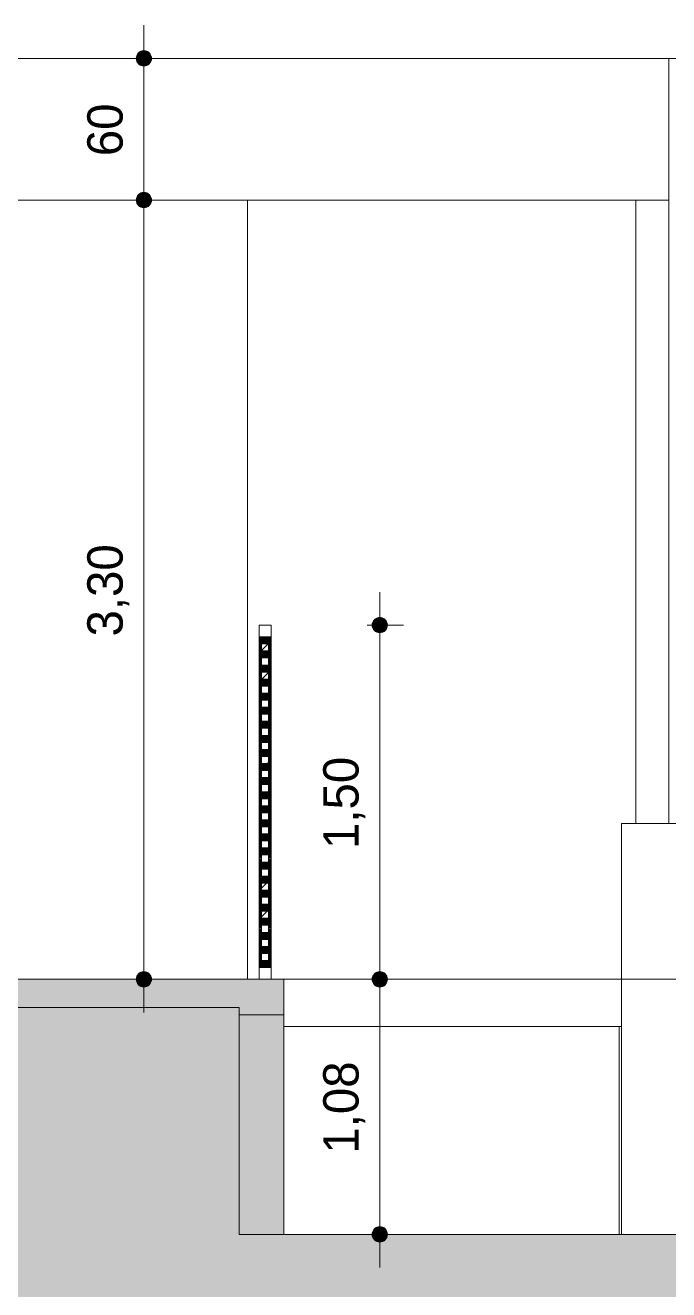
# Model space of a CAD drawing. Header units: metres. Extents: x -96 to 123, y 1 to 648.
# Drawn here: x -5.94 to -3.21, y 590.97 to 596.32 of the extents above; entities that cross this region are included whole.
import ezdxf

# ---------------------------------------------------------------- set-up
doc = ezdxf.new("R2010")
doc.units = ezdxf.units.M
doc.linetypes.add('_Tracejado longo', pattern=[0.014288, 0.009525, -0.004763])
doc.linetypes.add('IMPORT-LINHA_DE_FRONTEIRA', pattern=[0.065, 0.025, -0.00375, 0, -0.00375, 0, -0.00375, 0, -0.00375, 0.025, 0])
for name, color, linetype, lineweight in [('A-ANNO-DIMS', 7, 'Continuous', 5), ('A-ANNO-DIMS-100', 7, 'Continuous', 5), ('A-DETL', 7, 'Continuous', 5), ('A-DETL-GENF', 7, 'Continuous', 5), ('A-FLOR-LEVL', 7, 'Continuous', 5), ('A-FLOR-OTLN', 7, 'Continuous', 5), ('A-GLAZ-CWMG', 7, 'Continuous', 5), ('A-WALL', 7, 'Continuous', 5), ('A-WALL-PATT', 7, 'Continuous', 20), ('Dimensões', 7, 'Continuous', 5), ('DIVISA1', 7, 'Continuous', 5), ('MURO1', 7, 'Continuous', 5)]:
    doc.layers.add(name, color=color, linetype=linetype, lineweight=lineweight)
doc.layers.add('LUC-PLA-EP-001-IMP-R00 - Sobreposição RVT_dwg', color=7, linetype='Continuous', lineweight=5, true_color=0x767676)
doc.styles.add('Century Gothic', font='GOTHIC.TTF', dxfattribs={"height": 0.15})
doc.dimstyles.new('PAA_-_Cota_com_linha_-_metros', dxfattribs={"dimscale": 0.3048, "dimtxt": 0.156625, "dimasz": 0.853018, "dimexe": 0.328084, "dimexo": 0.328084, "dimgap": 0.131234, "dimtad": 1, "dimrnd": 0.01, "dimzin": 0, "dimdsep": 46, "dimtxsty": 'Century Gothic', "dimblk1": 'DOTSMALL', "dimblk2": 'DOTSMALL', "dimsah": 1, "dimcen": 0.09, "dimdle": 0.459318, "dimazin": 0, "dimtfac": 1, "dimtdec": 4, "dimtix": 1, "dimtmove": 0, "dimatfit": 3, "dimfxl": 1, "dimtvp": 1, "dimtolj": 1, "dimtzin": 0, "dimarcsym": 2})
doc.dimstyles.new('PAA_-_Cota_com_linha_-_metros_3', dxfattribs={"dimscale": 0.3048, "dimtxt": 0.156625, "dimasz": 0.853018, "dimexe": 0.328084, "dimexo": 0.328084, "dimgap": 0.131234, "dimtad": 1, "dimdec": 0, "dimlfac": 100, "dimdsep": 46, "dimtxsty": 'Century Gothic', "dimblk1": 'DOTSMALL', "dimblk2": 'DOTSMALL', "dimsah": 1, "dimcen": 0.09, "dimdle": 0.459318, "dimazin": 0, "dimtfac": 1, "dimtdec": 4, "dimtix": 1, "dimtmove": 0, "dimatfit": 3, "dimfxl": 1, "dimtvp": 1, "dimtolj": 1, "dimtzin": 0, "dimarcsym": 2})
pattern_1 = [(45, (-45.767, 618.222), (-0.2514472, 0.2514472), []), (45, (-45.767, 618.603), (-0.2514472, 0.2514472), [])]

# ---------------------------------------------------------------- blocks, each defined once
blk = doc.blocks.new('Montante retangular - 50 x 50mm-2738267-Section 1')
at = {"layer": 'A-GLAZ-CWMG', "lineweight": 9}
for p, q in [((-4.9007, 593.78), (-4.9507, 593.78)), ((-4.9507, 593.78), (-4.9507, 593.73)), ((-4.9007, 593.73), (-4.9007, 593.78)), ((-4.9507, 593.73), (-4.9007, 593.73))]:
    blk.add_line(p, q, dxfattribs=at)
blk = doc.blocks.new('Montante retangular - 50 x 50mm-2738268-Section 1')
at = {"layer": 'A-GLAZ-CWMG', "lineweight": 9}
for p, q in [((-4.9007, 592.33), (-4.9507, 592.33)), ((-4.9507, 592.33), (-4.9507, 592.28)), ((-4.9007, 592.28), (-4.9007, 592.33)), ((-4.9507, 592.28), (-4.9007, 592.28))]:
    blk.add_line(p, q, dxfattribs=at)
blk = doc.blocks.new('Montante retangular - 30 x 30mm-2738270-Section 1')
at = {"layer": 'A-GLAZ-CWMG', "lineweight": 9}
for p, q in [((-4.9107, 592.3896), (-4.9407, 592.3896)), ((-4.9407, 592.3896), (-4.9407, 592.3596)), ((-4.9407, 592.3596), (-4.9107, 592.3596)), ((-4.9107, 592.3596), (-4.9107, 592.3896))]:
    blk.add_line(p, q, dxfattribs=at)
blk = doc.blocks.new('Montante retangular - 30 x 30mm-V59-Section 1')
at = {"layer": 'A-GLAZ-CWMG', "lineweight": 9}
for p, q in [((-4.9107, 592.4492), (-4.9407, 592.4492)), ((-4.9407, 592.4492), (-4.9407, 592.4192)), ((-4.9407, 592.4192), (-4.9107, 592.4192)), ((-4.9107, 592.4192), (-4.9107, 592.4492))]:
    blk.add_line(p, q, dxfattribs=at)
blk = doc.blocks.new('Montante retangular - 30 x 30mm-V60-Section 1')
at = {"layer": 'A-GLAZ-CWMG', "lineweight": 9}
for p, q in [((-4.9107, 592.5087), (-4.9407, 592.5087)), ((-4.9407, 592.5087), (-4.9407, 592.4787)), ((-4.9407, 592.4787), (-4.9107, 592.4787)), ((-4.9107, 592.4787), (-4.9107, 592.5087))]:
    blk.add_line(p, q, dxfattribs=at)
blk = doc.blocks.new('Montante retangular - 30 x 30mm-V61-Section 1')
at = {"layer": 'A-GLAZ-CWMG', "true_color": 0x808080}
h = blk.add_hatch(dxfattribs=at)
h.set_pattern_fill('FP_2', color=8, style=0, pattern_type=2)
h.set_pattern_definition(pattern_1)
h.paths.add_polyline_path([(-4.9119, 592.5383), (-4.9107, 592.5383), (-4.9119, 592.5683), (-4.9407, 592.5683), (-4.9407, 592.5383)])
at = {"layer": 'A-GLAZ-CWMG', "lineweight": 9}
for p, q in [((-4.9107, 592.5683), (-4.9407, 592.5683)), ((-4.9407, 592.5683), (-4.9407, 592.5383)), ((-4.9407, 592.5383), (-4.9107, 592.5383)), ((-4.9107, 592.5383), (-4.9107, 592.5683))]:
    blk.add_line(p, q, dxfattribs=at)
blk = doc.blocks.new('Montante retangular - 30 x 30mm-V62-Section 1')
at = {"layer": 'A-GLAZ-CWMG', "lineweight": 9}
for p, q in [((-4.9107, 592.6279), (-4.9407, 592.6279)), ((-4.9407, 592.6279), (-4.9407, 592.5979)), ((-4.9107, 592.5979), (-4.9107, 592.6279)), ((-4.9407, 592.5979), (-4.9107, 592.5979))]:
    blk.add_line(p, q, dxfattribs=at)
blk = doc.blocks.new('Montante retangular - 30 x 30mm-V63-Section 1')
at = {"layer": 'A-GLAZ-CWMG', "true_color": 0x808080}
h = blk.add_hatch(dxfattribs=at)
h.set_pattern_fill('FP_2', color=8, style=0, pattern_type=2)
h.set_pattern_definition(pattern_1)
h.paths.add_polyline_path([(-4.9119, 592.6575), (-4.9107, 592.6575), (-4.9119, 592.6875), (-4.9407, 592.6875), (-4.9407, 592.6575)])
at = {"layer": 'A-GLAZ-CWMG', "lineweight": 9}
for p, q in [((-4.9107, 592.6875), (-4.9407, 592.6875)), ((-4.9407, 592.6875), (-4.9407, 592.6575)), ((-4.9107, 592.6575), (-4.9107, 592.6875)), ((-4.9407, 592.6575), (-4.9107, 592.6575))]:
    blk.add_line(p, q, dxfattribs=at)
blk = doc.blocks.new('Montante retangular - 30 x 30mm-V64-Section 1')
at = {"layer": 'A-GLAZ-CWMG', "lineweight": 9}
for p, q in [((-4.9107, 592.7471), (-4.9407, 592.7471)), ((-4.9407, 592.7471), (-4.9407, 592.7171)), ((-4.9107, 592.7171), (-4.9107, 592.7471)), ((-4.9407, 592.7171), (-4.9107, 592.7171))]:
    blk.add_line(p, q, dxfattribs=at)
blk = doc.blocks.new('Montante retangular - 30 x 30mm-V65-Section 1')
at = {"layer": 'A-GLAZ-CWMG', "lineweight": 9}
for p, q in [((-4.9107, 592.8067), (-4.9407, 592.8067)), ((-4.9407, 592.8067), (-4.9407, 592.7767)), ((-4.9107, 592.7767), (-4.9107, 592.8067)), ((-4.9407, 592.7767), (-4.9107, 592.7767))]:
    blk.add_line(p, q, dxfattribs=at)
blk = doc.blocks.new('Montante retangular - 30 x 30mm-V66-Section 1')
at = {"layer": 'A-GLAZ-CWMG', "lineweight": 9}
for p, q in [((-4.9107, 592.8662), (-4.9407, 592.8662)), ((-4.9407, 592.8662), (-4.9407, 592.8362)), ((-4.9107, 592.8362), (-4.9107, 592.8662)), ((-4.9407, 592.8362), (-4.9107, 592.8362))]:
    blk.add_line(p, q, dxfattribs=at)
blk = doc.blocks.new('Montante retangular - 30 x 30mm-V67-Section 1')
at = {"layer": 'A-GLAZ-CWMG', "lineweight": 9}
for p, q in [((-4.9107, 592.9258), (-4.9407, 592.9258)), ((-4.9407, 592.9258), (-4.9407, 592.8958)), ((-4.9407, 592.8958), (-4.9107, 592.8958)), ((-4.9107, 592.8958), (-4.9107, 592.9258))]:
    blk.add_line(p, q, dxfattribs=at)
blk = doc.blocks.new('Montante retangular - 30 x 30mm-V68-Section 1')
at = {"layer": 'A-GLAZ-CWMG', "lineweight": 9}
for p, q in [((-4.9107, 592.9854), (-4.9407, 592.9854)), ((-4.9407, 592.9854), (-4.9407, 592.9554)), ((-4.9407, 592.9554), (-4.9107, 592.9554)), ((-4.9107, 592.9554), (-4.9107, 592.9854))]:
    blk.add_line(p, q, dxfattribs=at)
blk = doc.blocks.new('Montante retangular - 30 x 30mm-V69-Section 1')
at = {"layer": 'A-GLAZ-CWMG', "lineweight": 9}
for p, q in [((-4.9107, 593.045), (-4.9407, 593.045)), ((-4.9407, 593.045), (-4.9407, 593.015)), ((-4.9407, 593.015), (-4.9107, 593.015)), ((-4.9107, 593.015), (-4.9107, 593.045))]:
    blk.add_line(p, q, dxfattribs=at)
blk = doc.blocks.new('Montante retangular - 30 x 30mm-V70-Section 1')
at = {"layer": 'A-GLAZ-CWMG', "true_color": 0x808080}
h = blk.add_hatch(dxfattribs=at)
h.set_pattern_fill('FP_2', color=8, style=0, pattern_type=2)
h.set_pattern_definition(pattern_1)
h.paths.add_polyline_path([(-4.9119, 593.0746), (-4.9107, 593.0746), (-4.9119, 593.1046), (-4.9407, 593.1046), (-4.9407, 593.0746)])
at = {"layer": 'A-GLAZ-CWMG', "lineweight": 9}
for p, q in [((-4.9107, 593.1046), (-4.9407, 593.1046)), ((-4.9407, 593.1046), (-4.9407, 593.0746)), ((-4.9407, 593.0746), (-4.9107, 593.0746)), ((-4.9107, 593.0746), (-4.9107, 593.1046))]:
    blk.add_line(p, q, dxfattribs=at)
blk = doc.blocks.new('Montante retangular - 30 x 30mm-V71-Section 1')
at = {"layer": 'A-GLAZ-CWMG', "lineweight": 9}
for p, q in [((-4.9107, 593.1642), (-4.9407, 593.1642)), ((-4.9407, 593.1642), (-4.9407, 593.1342)), ((-4.9107, 593.1342), (-4.9107, 593.1642)), ((-4.9407, 593.1342), (-4.9107, 593.1342))]:
    blk.add_line(p, q, dxfattribs=at)
blk = doc.blocks.new('Montante retangular - 30 x 30mm-V72-Section 1')
at = {"layer": 'A-GLAZ-CWMG', "true_color": 0x808080}
h = blk.add_hatch(dxfattribs=at)
h.set_pattern_fill('FP_2', color=8, style=0, pattern_type=2)
h.set_pattern_definition(pattern_1)
h.paths.add_polyline_path([(-4.9119, 593.1937), (-4.9107, 593.1937), (-4.9119, 593.2237), (-4.9407, 593.2237), (-4.9407, 593.1937)])
at = {"layer": 'A-GLAZ-CWMG', "lineweight": 9}
for p, q in [((-4.9107, 593.2237), (-4.9407, 593.2237)), ((-4.9407, 593.2237), (-4.9407, 593.1937)), ((-4.9107, 593.1937), (-4.9107, 593.2237)), ((-4.9407, 593.1937), (-4.9107, 593.1937))]:
    blk.add_line(p, q, dxfattribs=at)
blk = doc.blocks.new('Montante retangular - 30 x 30mm-V73-Section 1')
at = {"layer": 'A-GLAZ-CWMG', "lineweight": 9}
for p, q in [((-4.9107, 593.2833), (-4.9407, 593.2833)), ((-4.9407, 593.2833), (-4.9407, 593.2533)), ((-4.9107, 593.2533), (-4.9107, 593.2833)), ((-4.9407, 593.2533), (-4.9107, 593.2533))]:
    blk.add_line(p, q, dxfattribs=at)
blk = doc.blocks.new('Montante retangular - 30 x 30mm-V74-Section 1')
at = {"layer": 'A-GLAZ-CWMG', "lineweight": 9}
for p, q in [((-4.9107, 593.3429), (-4.9407, 593.3429)), ((-4.9407, 593.3429), (-4.9407, 593.3129)), ((-4.9107, 593.3129), (-4.9107, 593.3429)), ((-4.9407, 593.3129), (-4.9107, 593.3129))]:
    blk.add_line(p, q, dxfattribs=at)
blk = doc.blocks.new('Montante retangular - 30 x 30mm-V75-Section 1')
at = {"layer": 'A-GLAZ-CWMG', "lineweight": 9}
for p, q in [((-4.9107, 593.4025), (-4.9407, 593.4025)), ((-4.9407, 593.4025), (-4.9407, 593.3725)), ((-4.9107, 593.3725), (-4.9107, 593.4025)), ((-4.9407, 593.3725), (-4.9107, 593.3725))]:
    blk.add_line(p, q, dxfattribs=at)
blk = doc.blocks.new('Montante retangular - 30 x 30mm-V76-Section 1')
at = {"layer": 'A-GLAZ-CWMG', "lineweight": 9}
for p, q in [((-4.9107, 593.4621), (-4.9407, 593.4621)), ((-4.9407, 593.4621), (-4.9407, 593.4321)), ((-4.9407, 593.4321), (-4.9107, 593.4321)), ((-4.9107, 593.4321), (-4.9107, 593.4621))]:
    blk.add_line(p, q, dxfattribs=at)
blk = doc.blocks.new('Montante retangular - 30 x 30mm-V77-Section 1')
at = {"layer": 'A-GLAZ-CWMG', "lineweight": 9}
for p, q in [((-4.9107, 593.5217), (-4.9407, 593.5217)), ((-4.9407, 593.5217), (-4.9407, 593.4917)), ((-4.9407, 593.4917), (-4.9107, 593.4917)), ((-4.9107, 593.4917), (-4.9107, 593.5217))]:
    blk.add_line(p, q, dxfattribs=at)
blk = doc.blocks.new('Montante retangular - 30 x 30mm-V78-Section 1')
at = {"layer": 'A-GLAZ-CWMG', "true_color": 0x808080}
h = blk.add_hatch(dxfattribs=at)
h.set_pattern_fill('FP_2', color=8, style=0, pattern_type=2)
h.set_pattern_definition(pattern_1)
h.paths.add_polyline_path([(-4.9119, 593.5512), (-4.9107, 593.5512), (-4.9119, 593.5812), (-4.9407, 593.5812), (-4.9407, 593.5512)])
at = {"layer": 'A-GLAZ-CWMG', "lineweight": 9}
for p, q in [((-4.9107, 593.5812), (-4.9407, 593.5812)), ((-4.9407, 593.5812), (-4.9407, 593.5512)), ((-4.9407, 593.5512), (-4.9107, 593.5512)), ((-4.9107, 593.5512), (-4.9107, 593.5812))]:
    blk.add_line(p, q, dxfattribs=at)
blk = doc.blocks.new('Montante retangular - 30 x 30mm-V79-Section 1')
at = {"layer": 'A-GLAZ-CWMG', "lineweight": 9}
for p, q in [((-4.9107, 593.6408), (-4.9407, 593.6408)), ((-4.9407, 593.6408), (-4.9407, 593.6108)), ((-4.9407, 593.6108), (-4.9107, 593.6108)), ((-4.9107, 593.6108), (-4.9107, 593.6408))]:
    blk.add_line(p, q, dxfattribs=at)
blk = doc.blocks.new('Montante retangular - 30 x 30mm-V80-Section 1')
at = {"layer": 'A-GLAZ-CWMG', "true_color": 0x808080}
h = blk.add_hatch(dxfattribs=at)
h.set_pattern_fill('FP_2', color=8, style=0, pattern_type=2)
h.set_pattern_definition(pattern_1)
h.paths.add_polyline_path([(-4.9119, 593.6704), (-4.9107, 593.6704), (-4.9119, 593.7004), (-4.9407, 593.7004), (-4.9407, 593.6704)])
at = {"layer": 'A-GLAZ-CWMG', "lineweight": 9}
for p, q in [((-4.9107, 593.7004), (-4.9407, 593.7004)), ((-4.9407, 593.7004), (-4.9407, 593.6704)), ((-4.9107, 593.6704), (-4.9107, 593.7004)), ((-4.9407, 593.6704), (-4.9107, 593.6704))]:
    blk.add_line(p, q, dxfattribs=at)
blk = doc.blocks.new('Montante retangular - 50 x 50mm-2201289-Section 1')
at = {"layer": 'A-GLAZ-CWMG', "true_color": 0xe5e5e5}
blk.add_hatch(color=254, dxfattribs=at).paths.add_polyline_path([(-4.9007, 592.33), (-4.9007, 592.3745), (-4.9107, 592.3745), (-4.9119, 592.3596), (-4.9407, 592.3596), (-4.9407, 592.3745), (-4.9507, 592.3745), (-4.9507, 592.33), (-4.9107, 592.33)])
at = {"layer": 'A-GLAZ-CWMG'}
for p, q in [((-4.9507, 592.3745), (-4.9507, 592.33)), ((-4.9007, 592.3745), (-4.9007, 592.33))]:
    blk.add_line(p, q, dxfattribs=at)
blk = doc.blocks.new('Montante retangular - 50 x 50mm-V81-Section 1')
at = {"layer": 'A-GLAZ-CWMG', "true_color": 0xe5e5e5}
blk.add_hatch(color=254, dxfattribs=at).paths.add_polyline_path([(-4.9407, 592.3746), (-4.9407, 592.3896), (-4.9107, 592.3896), (-4.9107, 592.3746), (-4.9007, 592.3746), (-4.9007, 592.4341), (-4.9107, 592.4341), (-4.9119, 592.4192), (-4.9407, 592.4192), (-4.9407, 592.4341), (-4.9507, 592.4341), (-4.9507, 592.3746)])
at = {"layer": 'A-GLAZ-CWMG'}
for p, q in [((-4.9507, 592.4341), (-4.9507, 592.3746)), ((-4.9007, 592.4341), (-4.9007, 592.3746))]:
    blk.add_line(p, q, dxfattribs=at)
blk = doc.blocks.new('Montante retangular - 50 x 50mm-V82-Section 1')
at = {"layer": 'A-GLAZ-CWMG', "true_color": 0xe5e5e5}
blk.add_hatch(color=254, dxfattribs=at).paths.add_polyline_path([(-4.9407, 593.6854), (-4.9407, 593.7004), (-4.9107, 593.7004), (-4.9107, 593.6854), (-4.9007, 593.6854), (-4.9007, 593.73), (-4.9507, 593.73), (-4.9507, 593.6854)])
at = {"layer": 'A-GLAZ-CWMG'}
for p, q in [((-4.9507, 593.73), (-4.9507, 593.6854)), ((-4.9007, 593.73), (-4.9007, 593.6854))]:
    blk.add_line(p, q, dxfattribs=at)
blk = doc.blocks.new('LUC-ARQ-001-MOD-EMB_rvt-1-Section 1')
at = {"layer": 'A-FLOR-OTLN', "true_color": 0x808080}
h = blk.add_hatch(color=8, dxfattribs=at)
h.paths.add_polyline_path([(-17.8335, 592.13), (-17.6163, 592.13), (-17.6163, 592.28), (-20.6463, 592.28), (-20.6463, 592.13), (-18.0235, 592.13)])
h.paths.add_polyline_path([(-35.3863, 592.13), (-31.4963, 592.13), (-31.4963, 592.28), (-35.3863, 592.28), (-35.3863, 592.2044)])
h.paths.add_polyline_path([(-4.8457, 592.13), (-4.8457, 592.28), (-13.2463, 592.28), (-13.2463, 592.13), (-12.3641, 592.13), (-12.3641, 592.16), (-5.0357, 592.16), (-5.0357, 592.13), (-4.9119, 592.13)])
h.paths.add_polyline_path([(-15.7432, 592.13), (-13.4363, 592.13), (-13.4363, 592.28), (-17.4254, 592.28), (-17.4254, 592.13), (-16.1233, 592.13)])
h.paths.add_polyline_path([(-80.3413, 592.13), (-77.2913, 592.13), (-77.2913, 592.28), (-80.3413, 592.28), (-80.3413, 592.27)])
h.paths.add_polyline_path([(-20.8363, 592.13), (-20.8363, 592.28), (-23.8663, 592.28), (-23.8663, 592.13), (-21.4439, 592.13)])
h.paths.add_polyline_path([(-77.1013, 592.13), (-74.0163, 592.13), (-74.0163, 592.28), (-77.1013, 592.28), (-77.1013, 592.2052)])
h.paths.add_polyline_path([(-56.4975, 592.13), (-56.1013, 592.13), (-56.1013, 592.28), (-56.4975, 592.28)])
h.paths.add_polyline_path([(-55.9113, 592.13), (-53.2213, 592.13), (-53.2213, 592.28), (-55.9113, 592.28), (-55.9113, 592.2779)])
h.paths.add_polyline_path([(-53.0313, 592.13), (-50.1963, 592.13), (-50.1963, 592.28), (-53.0313, 592.28), (-53.0313, 592.2676)])
h.paths.add_polyline_path([(-24.1645, 592.13), (-24.1645, 592.28), (-27.5713, 592.28), (-27.5713, 592.13)])
h.paths.add_polyline_path([(-49.8963, 592.13), (-46.0063, 592.13), (-46.0063, 592.28), (-49.8963, 592.28), (-49.8963, 592.2564)])
h.paths.add_polyline_path([(-40.9563, 592.13), (-40.9563, 592.28), (-45.7063, 592.28), (-45.7063, 592.13)])
h.paths.add_polyline_path([(-35.6863, 592.13), (-35.6863, 592.28), (-40.4363, 592.28), (-40.4363, 592.13)])
h.paths.add_polyline_path([(-40.7063, 592.13), (-40.6863, 592.13), (-40.6863, 592.28), (-40.7063, 592.28), (-40.7063, 592.2234)])
h.paths.add_polyline_path([(-27.7613, 592.13), (-27.7613, 592.28), (-31.1963, 592.28), (-31.1963, 592.13)])
at = {"layer": 'A-WALL-PATT', "lineweight": 5, "true_color": 0xffb76f}
blk.add_hatch(color=31, dxfattribs=at).paths.add_polyline_path([(-4.8457, 591.2), (-4.8457, 592.13), (-5.0357, 592.13), (-5.0357, 591.2)])
at = {"layer": 'A-FLOR-OTLN', "lineweight": 20}
for p, q in [((-4.8457, 592.28), (-13.2463, 592.28)), ((-4.8457, 592.13), (-4.8457, 592.28))]:
    blk.add_line(p, q, dxfattribs=at)
at = {"layer": 'A-WALL'}
for p, q in [((-3.2149, 596.18), (-7.8948, 596.18)), ((-3.2149, 595.58), (-3.2149, 596.18)), ((-7.8948, 595.58), (-3.2149, 595.58)), ((-3.3549, 595.58), (-5.0007, 595.58)), ((-5.0007, 595.58), (-5.0007, 592.28)), ((-3.3549, 592.94), (-3.3549, 595.58)), ((-3.2149, 592.94), (-3.2149, 595.58)), ((-0.4449, 592.94), (-3.4149, 592.94)), ((-3.4149, 592.94), (-3.4149, 591.2)), ((-4.8457, 592.28), (-3.4149, 592.28)), ((-4.8457, 592.08), (-3.4149, 592.08)), ((-3.4247, 591.2), (-3.4247, 592.08))]:
    blk.add_line(p, q, dxfattribs=at)
at = {"layer": 'A-WALL', "lineweight": 20}
for p, q in [((-4.8457, 592.13), (-5.0357, 592.13)), ((-4.8457, 591.2), (-4.8457, 592.13))]:
    blk.add_line(p, q, dxfattribs=at)
at = {"layer": 'A-GLAZ-CWMG', "color": 253, "lineweight": 5, "true_color": 0x999999}
for name, p in [('Montante retangular - 50 x 50mm-2738267-Section 1', (0, 0)), ('Montante retangular - 50 x 50mm-V82-Section 1', (0, 0)), ('Montante retangular - 30 x 30mm-V80-Section 1', (0, 0)), ('Montante retangular - 50 x 50mm-V81-Section 1', (0, 1.2512)), ('Montante retangular - 50 x 50mm-V81-Section 1', (0, 1.1917)), ('Montante retangular - 30 x 30mm-V79-Section 1', (0, 0)), ('Montante retangular - 50 x 50mm-V81-Section 1', (0, 1.1321)), ('Montante retangular - 30 x 30mm-V78-Section 1', (0, 0)), ('Montante retangular - 50 x 50mm-V81-Section 1', (0, 1.0725)), ('Montante retangular - 30 x 30mm-V77-Section 1', (0, 0)), ('Montante retangular - 50 x 50mm-V81-Section 1', (0, 1.0129)), ('Montante retangular - 30 x 30mm-V76-Section 1', (0, 0)), ('Montante retangular - 50 x 50mm-V81-Section 1', (0, 0.9533)), ('Montante retangular - 30 x 30mm-V75-Section 1', (0, 0)), ('Montante retangular - 50 x 50mm-V81-Section 1', (0, 0.8938)), ('Montante retangular - 30 x 30mm-V74-Section 1', (0, 0)), ('Montante retangular - 50 x 50mm-V81-Section 1', (0, 0.8342)), ('Montante retangular - 30 x 30mm-V73-Section 1', (0, 0)), ('Montante retangular - 30 x 30mm-V72-Section 1', (0, 0)), ('Montante retangular - 50 x 50mm-V81-Section 1', (0, 0.7746)), ('Montante retangular - 30 x 30mm-V71-Section 1', (0, 0)), ('Montante retangular - 50 x 50mm-V81-Section 1', (0, 0.715)), ('Montante retangular - 50 x 50mm-V81-Section 1', (0, 0.6554)), ('Montante retangular - 30 x 30mm-V70-Section 1', (0, 0)), ('Montante retangular - 50 x 50mm-V81-Section 1', (0, 0.5958)), ('Montante retangular - 30 x 30mm-V69-Section 1', (0, 0)), ('Montante retangular - 50 x 50mm-V81-Section 1', (0, 0.5363)), ('Montante retangular - 30 x 30mm-V68-Section 1', (0, 0)), ('Montante retangular - 50 x 50mm-V81-Section 1', (0, 0.4767)), ('Montante retangular - 30 x 30mm-V67-Section 1', (0, 0)), ('Montante retangular - 50 x 50mm-V81-Section 1', (0, 0.4171)), ('Montante retangular - 30 x 30mm-V66-Section 1', (0, 0)), ('Montante retangular - 50 x 50mm-V81-Section 1', (0, 0.3575)), ('Montante retangular - 30 x 30mm-V65-Section 1', (0, 0)), ('Montante retangular - 30 x 30mm-V64-Section 1', (0, 0)), ('Montante retangular - 50 x 50mm-V81-Section 1', (0, 0.2979)), ('Montante retangular - 30 x 30mm-V63-Section 1', (0, 0)), ('Montante retangular - 50 x 50mm-V81-Section 1', (0, 0.2383)), ('Montante retangular - 30 x 30mm-V62-Section 1', (0, 0)), ('Montante retangular - 50 x 50mm-V81-Section 1', (0, 0.1787)), ('Montante retangular - 50 x 50mm-V81-Section 1', (0, 0.1192)), ('Montante retangular - 30 x 30mm-V61-Section 1', (0, 0)), ('Montante retangular - 50 x 50mm-V81-Section 1', (0, 0.0596)), ('Montante retangular - 30 x 30mm-V60-Section 1', (0, 0)), ('Montante retangular - 50 x 50mm-V81-Section 1', (0, 0)), ('Montante retangular - 30 x 30mm-V59-Section 1', (0, 0)), ('Montante retangular - 50 x 50mm-2201289-Section 1', (0, 0)), ('Montante retangular - 30 x 30mm-2738270-Section 1', (0, 0)), ('Montante retangular - 50 x 50mm-2738268-Section 1', (0, 0))]:
    blk.add_blockref(name, p, dxfattribs=at)
blk = doc.blocks.new('LUC-PLA-EP-001-IMP-R00 - Sobreposição RVT_dwg-3147753-Section 1')
at = {"layer": 'Dimensões'}
blk.add_line((-0.2971, 592.28), (-13.2463, 592.28), dxfattribs=at)
at = {"layer": 'DIVISA1', "linetype": 'IMPORT-LINHA_DE_FRONTEIRA'}
blk.add_line((-0.0313, 592.28), (-13.2463, 592.28), dxfattribs=at)
at = {"layer": 'MURO1'}
blk.add_line((-13.2463, 592.28), (-0.0495, 592.28), dxfattribs=at)
blk = doc.blocks.new('LUC-PLA-EP-001-IMP-R00 - Sobreposição RVT_dwg-V112-Section 1')
at = {"layer": 'Dimensões'}
blk.add_line((-0.2971, 596.18), (-19.7974, 596.18), dxfattribs=at)
at = {"layer": 'DIVISA1', "linetype": 'IMPORT-LINHA_DE_FRONTEIRA'}
blk.add_line((-0.0313, 596.18), (-90.0313, 596.18), dxfattribs=at)
at = {"layer": 'MURO1', "flags": 128}
blk.add_lwpolyline([(-89.8113, 596.18), (-89.3397, 596.18), (-89.9503, 596.18), (-42.0296, 596.18), (-42.0069, 596.18), (-0.0495, 596.18)], dxfattribs=at)
blk = doc.blocks.new('DIMBLOCK16-Section 1')
at = {"layer": 'A-ANNO-DIMS-100', "true_color": 0x800000}
h = blk.add_hatch(color=16, dxfattribs=at)
edge = h.paths.add_edge_path()
edge.add_arc((-4.4397, 593.78), 0.0325, 0, 360)
h = blk.add_hatch(color=16, dxfattribs=at)
edge = h.paths.add_edge_path()
edge.add_arc((-4.4397, 592.28), 0.0325, 0, 360)
at = {"layer": 'A-ANNO-DIMS-100', "color": 16, "true_color": 0x800000}
for p, q in [((-4.4397, 593.92), (-4.4397, 592.14)), ((-4.4397, 593.78), (-4.4938, 593.78)), ((-4.4397, 593.78), (-4.3397, 593.78)), ((-4.4397, 592.28), (-4.4938, 592.28)), ((-4.4397, 592.28), (-4.3397, 592.28))]:
    blk.add_line(p, q, dxfattribs=at)
for centre in [(-4.4397, 593.78), (-4.4397, 592.28)]:
    blk.add_circle(centre, 0.0325, dxfattribs=at)
at = {"layer": 'A-ANNO-DIMS-100', "color": 0, "insert": (-4.6795, 592.8319), "char_height": 0.15, "width": 0.475501, "attachment_point": 1, "rotation": 90, "line_spacing_factor": 0.984502, "style": 'Century Gothic'}
blk.add_mtext('1,50', dxfattribs=at)
blk = doc.blocks.new('_DotSmall')
at = {"color": 0, "linetype": 'ByBlock', "const_width": 0.5}
blk.add_lwpolyline([(-0.0625, 0, 1), (0.0625, 0, 1)], format="xyb", close=True, dxfattribs=at)
blk = doc.blocks.new('DIMBLOCK17-Section 1')
at = {"layer": 'A-ANNO-DIMS-100', "true_color": 0x800000}
h = blk.add_hatch(color=16, dxfattribs=at)
edge = h.paths.add_edge_path()
edge.add_arc((-4.4397, 592.28), 0.0325, 0, 360)
h = blk.add_hatch(color=16, dxfattribs=at)
edge = h.paths.add_edge_path()
edge.add_arc((-4.4397, 591.2), 0.0325, 0, 360)
at = {"layer": 'A-ANNO-DIMS-100', "color": 16, "true_color": 0x800000}
for p, q in [((-4.4397, 592.42), (-4.4397, 591.06)), ((-4.4397, 592.28), (-4.4938, 592.28)), ((-4.4397, 592.28), (-4.3397, 592.28)), ((-4.4397, 591.2), (-4.4938, 591.2)), ((-4.4397, 591.2), (-4.3397, 591.2))]:
    blk.add_line(p, q, dxfattribs=at)
for centre in [(-4.4397, 592.28), (-4.4397, 591.2)]:
    blk.add_circle(centre, 0.0325, dxfattribs=at)
at = {"layer": 'A-ANNO-DIMS-100', "color": 0, "insert": (-4.6795, 591.5419), "char_height": 0.15, "width": 0.475501, "attachment_point": 1, "rotation": 90, "line_spacing_factor": 0.984502, "style": 'Century Gothic'}
blk.add_mtext('1,08', dxfattribs=at)
blk = doc.blocks.new('DIMBLOCK21-Section 1')
at = {"layer": 'A-ANNO-DIMS-100', "true_color": 0x800000}
h = blk.add_hatch(color=16, dxfattribs=at)
edge = h.paths.add_edge_path()
edge.add_arc((-5.4397, 596.18), 0.0325, 0, 360)
h = blk.add_hatch(color=16, dxfattribs=at)
edge = h.paths.add_edge_path()
edge.add_arc((-5.4397, 595.58), 0.0325, 0, 360)
at = {"layer": 'A-ANNO-DIMS-100', "color": 16, "true_color": 0x800000}
for p, q in [((-5.4397, 596.32), (-5.4397, 595.58)), ((-5.4397, 596.18), (-5.4938, 596.18)), ((-5.4397, 596.18), (-5.3397, 596.18)), ((-5.4397, 595.58), (-5.4938, 595.58)), ((-5.4397, 595.58), (-5.3397, 595.58))]:
    blk.add_line(p, q, dxfattribs=at)
for centre in [(-5.4397, 596.18), (-5.4397, 595.58)]:
    blk.add_circle(centre, 0.0325, dxfattribs=at)
at = {"layer": 'A-ANNO-DIMS-100', "color": 0, "insert": (-5.6795, 595.7657), "char_height": 0.15, "width": 0.2744, "attachment_point": 1, "rotation": 90, "line_spacing_factor": 0.984502, "style": 'Century Gothic'}
blk.add_mtext('60', dxfattribs=at)
blk = doc.blocks.new('DIMBLOCK22-Section 1')
at = {"layer": 'A-ANNO-DIMS-100', "true_color": 0x800000}
h = blk.add_hatch(color=16, dxfattribs=at)
edge = h.paths.add_edge_path()
edge.add_arc((-5.4397, 595.58), 0.0325, 0, 360)
h = blk.add_hatch(color=16, dxfattribs=at)
edge = h.paths.add_edge_path()
edge.add_arc((-5.4397, 592.28), 0.0325, 0, 360)
at = {"layer": 'A-ANNO-DIMS-100', "color": 16, "true_color": 0x800000}
for p, q in [((-5.4397, 595.58), (-5.4938, 595.58)), ((-5.4397, 595.58), (-5.4397, 592.14)), ((-5.4397, 595.58), (-5.3397, 595.58)), ((-5.4397, 592.28), (-5.4938, 592.28)), ((-5.4397, 592.28), (-5.3397, 592.28))]:
    blk.add_line(p, q, dxfattribs=at)
for centre in [(-5.4397, 595.58), (-5.4397, 592.28)]:
    blk.add_circle(centre, 0.0325, dxfattribs=at)
at = {"layer": 'A-ANNO-DIMS-100', "color": 0, "insert": (-5.6795, 593.7319), "char_height": 0.15, "width": 0.475501, "attachment_point": 1, "rotation": 90, "line_spacing_factor": 0.984502, "style": 'Century Gothic'}
blk.add_mtext('3,30', dxfattribs=at)

msp = doc.modelspace()

# ---------------------------------------------------------------- hatches: boundary and pattern name
at = {"layer": 'A-DETL-GENF', "true_color": 0x804040}
h = msp.add_hatch(dxfattribs=at)
h.set_pattern_fill('FP_7', color=17, style=0, pattern_type=2)
h.set_pattern_definition([(0, (-45.767, 618.222), (0.635, 0.635), [0.635, -0.635]), (0, (-45.767, 618.46), (0.635, 0.635), [0.635, -0.635]), (0, (-45.767, 618.699), (0.635, 0.635), [0.635, -0.635]), (90, (-45.688, 618.778), (-0.635, 0.635), [0.635, -0.635]), (90, (-45.45, 618.778), (-0.635, 0.635), [0.635, -0.635]), (90, (-45.212, 618.778), (-0.635, 0.635), [0.635, -0.635])])
h.paths.add_polyline_path([(1.8687, 586.88), (1.8687, 591.2), (-5.0357, 591.2), (-5.0357, 592.16), (-12.3641, 592.16), (-12.3641, 589), (-68.1351, 589), (-68.1351, 588.6743), (-73.7303, 589), (-90.0313, 589), (-90.0313, 592.28), (-91.1313, 592.28), (-91.1313, 586.88), (-3.2016, 586.88)])

# ---------------------------------------------------------------- linework, layer by layer
at = {"layer": 'A-DETL'}
for p, q in [((-5.0357, 592.16), (-12.3641, 592.16)), ((-5.0357, 591.2), (-5.0357, 592.16))]:
    msp.add_line(p, q, dxfattribs=at)
at = {"layer": 'A-DETL', "lineweight": 20}
msp.add_line((1.8687, 591.2), (-5.0357, 591.2), dxfattribs=at)
at = {"layer": 'A-FLOR-LEVL', "linetype": '_Tracejado longo'}
for p, q in [((-93.9572, 596.18), (2.5402, 596.18)), ((-93.9572, 592.28), (2.5402, 592.28))]:
    msp.add_line(p, q, dxfattribs=at)

# ---------------------------------------------------------------- block references
at = {"lineweight": 5}
msp.add_blockref('LUC-ARQ-001-MOD-EMB_rvt-1-Section 1', (0, 0), dxfattribs=at)
at = {"layer": 'LUC-PLA-EP-001-IMP-R00 - Sobreposição RVT_dwg', "color": 7}
for name in ['LUC-PLA-EP-001-IMP-R00 - Sobreposição RVT_dwg-V112-Section 1', 'LUC-PLA-EP-001-IMP-R00 - Sobreposição RVT_dwg-3147753-Section 1']:
    msp.add_blockref(name, (0, 0), dxfattribs=at)

# ---------------------------------------------------------------- dimensions: what is measured, and where the dimension line sits
at = {"layer": 'A-ANNO-DIMS', "color": 16, "true_color": 0x800000}
for base, p1, p2, dimstyle, override, picture, middle in [((-5.4397, 595.58), (-5.3938, 596.18), (-5.3938, 595.58), 'PAA_-_Cota_com_linha_-_metros_3', {"dimpost": '<>', "dimfxl": 0.6}, 'DIMBLOCK21-Section 1', (-5.5585, 595.88)), ((-5.4397, 592.28), (-5.3938, 595.58), (-5.3938, 592.28), 'PAA_-_Cota_com_linha_-_metros', {"dimpost": '<>', "dimfxl": 3.3}, 'DIMBLOCK22-Section 1', (-5.5585, 593.93)), ((-4.4397, 592.28), (-4.3938, 593.78), (-4.3938, 592.28), 'PAA_-_Cota_com_linha_-_metros', {"dimpost": '<>', "dimfxl": 1.5}, 'DIMBLOCK16-Section 1', (-4.5585, 593.03)), ((-4.4397, 591.2), (-4.3938, 592.28), (-4.3938, 591.2), 'PAA_-_Cota_com_linha_-_metros', {"dimpost": '<>', "dimfxl": 1.08}, 'DIMBLOCK17-Section 1', (-4.5585, 591.74))]:
    dim = msp.add_linear_dim(base=base, p1=p1, p2=p2, angle=90, dimstyle=dimstyle, override=override, dxfattribs=at)
    dim.commit()
    dim.dimension.update_dxf_attribs({"geometry": picture, "text_midpoint": middle})

doc.saveas('drawing.dxf')
